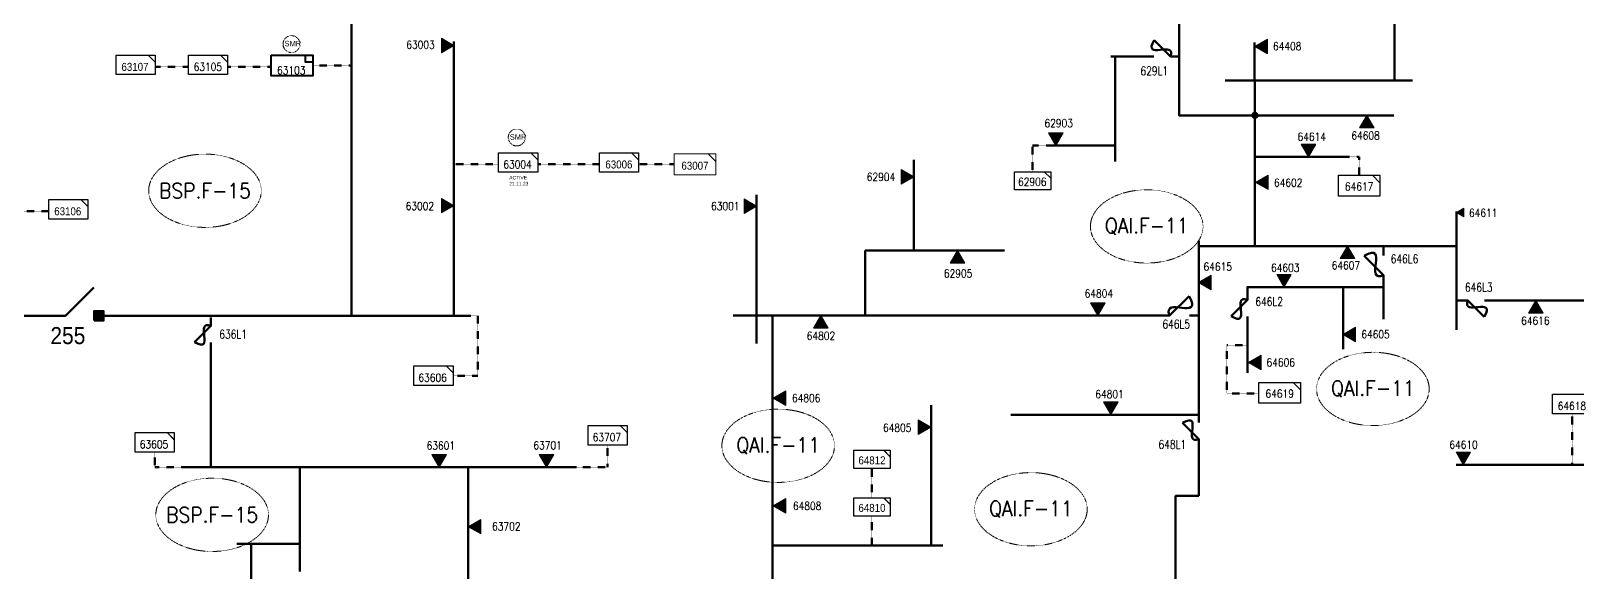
# Model space of a CAD drawing. Header units: metres. Extents: x 65984 to 144644, y -19036 to 23726.
# Drawn here: x 131934 to 132841, y 20364 to 20681 of the extents above; entities that cross this region are included whole.
import ezdxf
from ezdxf.enums import TextEntityAlignment as Align

# ---------------------------------------------------------------- set-up
doc = ezdxf.new("R2010")
doc.units = ezdxf.units.M
doc.header["$MEASUREMENT"] = 0
doc.linetypes.add('DGN Style 3', pattern=[0.013877, 0, -0.013877])
doc.layers.get('0').update_dxf_attribs({"color": 95, "lineweight": 40})
for name, color, linetype, lineweight in [('ABS', 7, 'Continuous', 40), ('ABS NUMBER', 112, 'Continuous', 30), ('d_tf', 1, 'Continuous', 40), ('d_tf no', 6, 'Continuous', 40), ('d_ug cable', 95, 'Continuous', 40), ('d_village name', 7, 'Continuous', 40), ('fedr no', 95, 'Continuous', 40), ('O H MAIN FEEDER', 4, 'Continuous', 100)]:
    doc.layers.add(name, color=color, linetype=linetype, lineweight=lineweight)
doc.styles.add('NASKHF', font='naskhf.shx', dxfattribs={"height": 8})
doc.styles.add('Style-Arial', font='arial.ttf')
doc.styles.add('Style-msdefault', font='msdefault.shx')
doc.styles.add('Style-STANDARD', font='STANDARD.shx')

# ---------------------------------------------------------------- blocks, each defined once
blk = doc.blocks.new('TRANS_2_1')
at = {"color": 0, "linetype": 'Continuous', "lineweight": 0, "ltscale": 500, "flags": 128}
blk.add_lwpolyline([(8668600, 4991700), (8668600, -5008300), (9500, -8300)], close=True, dxfattribs=at)
at = {"color": 0, "linetype": 'Continuous', "lineweight": 0, "ltscale": 500}
blk.add_solid([(8668600, 4991700), (8668600, -5008300), (9500, -8300)], dxfattribs=at)
blk = doc.blocks.new('FUSE01_1')
at = {"color": 0, "linetype": 'ByBlock', "lineweight": -2, "ltscale": 500}
blk.add_line((0, -8575), (0, -11275), dxfattribs=at)
at = {"color": 0, "linetype": 'ByBlock', "lineweight": -2, "ltscale": 500, "flags": 128}
blk.add_lwpolyline([(0, 25), (0, -2875), (-5600, -8475)], dxfattribs=at)
at = {"color": 0, "linetype": 'ByBlock', "lineweight": -2, "ltscale": 500}
blk.add_open_spline([(-5600, -8475), (1700, -12675), (-5800, -675), (0, -2875)], degree=3, dxfattribs=at)
blk = doc.blocks.new('TF3_3_1')
at = {"layer": 'd_village name', "color": 0, "linetype": 'Continuous', "lineweight": -2, "ltscale": 500}
for p, q in [((5650, 4500), (9150, 4500)), ((9150, 4500), (9150, 1000))]:
    blk.add_line(p, q, dxfattribs=at)
at = {"layer": 'd_village name', "color": 0, "linetype": 'Continuous', "lineweight": -2, "ltscale": 500, "flags": 128}
blk.add_lwpolyline([(9150, 1000), (5650, 1000), (5650, 4500)], dxfattribs=at)
at = {"layer": 'd_village name', "color": 0, "linetype": 'Continuous', "lineweight": -2, "ltscale": 500}
blk.add_3dface([(-10850, 4500), (9150, 4500), (9150, -5500), (-10850, -5500)], dxfattribs=at)
blk = doc.blocks.new('EPP_1_1')
at = {"linetype": 'ByBlock', "lineweight": -2, "ltscale": 500}
blk.add_hatch(color=0, dxfattribs=at).paths.add_polyline_path([(-12, 2500010, 1), (-12, -2499990, 1)])
blk = doc.blocks.new('TF_1_1')
at = {"layer": 'd_village name', "color": 0, "linetype": 'Continuous', "lineweight": 30, "ltscale": 500}
blk.add_line((3150, 2475), (4950, 675), dxfattribs=at)
blk.add_3dface([(-5050, 2475), (4950, 2475), (4950, -2525), (-5050, -2525)], dxfattribs=at)
blk = doc.blocks.new('ABS2_1_1')
at = {"color": 0, "linetype": 'ByBlock', "lineweight": -2, "ltscale": 500}
for q in [(-29900, 43500), (0, 0)]:
    blk.add_line((0, 13600), q, dxfattribs=at)
at = {"color": 0, "linetype": 'ByBlock', "lineweight": -2, "ltscale": 500, "flags": 128}
for points in [[(5000, 43600), (-5000, 43600), (-5000, 53600), (5000, 53600)], [(3791, 49653), (3791, 49653), (3791, 49653)]]:
    blk.add_lwpolyline(points, close=True, dxfattribs=at)
at = {"color": 0, "linetype": 'ByBlock', "lineweight": -2, "ltscale": 500}
for points in [[(5000, 43600), (-5000, 43600), (5000, 53600), (-5000, 53600)], [(3791, 49653), (3791, 49653), (3791, 49653)]]:
    blk.add_solid(points, dxfattribs=at)
blk = doc.blocks.new('TF_1_4')
at = {"color": 0, "linetype": 'ByBlock', "lineweight": -2, "ltscale": 500}
blk.add_line((3150, 2475), (4950, 675), dxfattribs=at)
blk.add_3dface([(-5050, 2475), (4950, 2475), (4950, -2525), (-5050, -2525)], dxfattribs=at)
blk = doc.blocks.new('*U2216')
at = {"color": 251, "linetype": 'Continuous', "lineweight": 0, "flags": 128}
blk.add_lwpolyline([(18.3, 14.3), (28.6, 14.3), (28.6, 4)], close=True, dxfattribs=at)
at = {"color": 251, "linetype": 'Continuous', "lineweight": 30, "ltscale": 0.585929, "xscale": 0.005720000000000002, "yscale": 0.005720000000000002, "zscale": 0.006084002084081081}
blk.add_blockref('TF_1_1', (0.3, 0.2), dxfattribs=at)
blk = doc.blocks.new('*U2238')
at = {"color": 214, "linetype": 'Continuous', "lineweight": 0, "ltscale": 0.601689, "flags": 128}
blk.add_lwpolyline([(25.7, 3.7), (16.4, 12.8), (25.7, 12.8)], close=True, dxfattribs=at)
at = {"color": 214, "linetype": 'Continuous', "lineweight": 30, "ltscale": 0.560388, "xscale": 0.005131051796615937, "yscale": 0.005131051796615937, "zscale": 0.005848276030993896}
blk.add_blockref('TF_1_1', (0.3, 0.1), dxfattribs=at)
blk = doc.blocks.new('*U2336')
at = {"color": 2, "linetype": 'Continuous', "lineweight": 0, "flags": 128}
blk.add_lwpolyline([(18.3, 14.3), (28.6, 14.3), (28.6, 4)], close=True, dxfattribs=at)
at = {"color": 2, "linetype": 'Continuous', "lineweight": 30, "ltscale": 0.585929, "xscale": 0.005720000000000002, "yscale": 0.005720000000000002, "zscale": 0.006084002084081081}
blk.add_blockref('TF_1_1', (0.3, 0.2), dxfattribs=at)
blk = doc.blocks.new('*U2350')
at = {"color": 214, "linetype": 'Continuous', "lineweight": 0, "flags": 128}
blk.add_lwpolyline([(18.3, 14.3), (28.6, 14.3), (28.6, 4)], close=True, dxfattribs=at)
at = {"color": 214, "linetype": 'Continuous', "lineweight": 30, "ltscale": 0.585929, "xscale": 0.005720000000000002, "yscale": 0.005720000000000002, "zscale": 0.006084002084081081}
blk.add_blockref('TF_1_1', (0.3, 0.2), dxfattribs=at)

msp = doc.modelspace()

# ---------------------------------------------------------------- linework, layer by layer
at = {"color": 251, "linetype": 'Continuous', "lineweight": 100, "ltscale": 0.426762}
for p, q in [((132181.98, 20675.31), (132181.98, 20514.15)), ((132121.9, 20514.15), (132189.17, 20514.15)), ((132039.45, 20425.35), (132253.74, 20425.35)), ((132091.6, 20425.35), (132091.6, 20364.01)), ((132091.6, 20380.33), (132054.56, 20380.33))]:
    msp.add_line(p, q, dxfattribs=at)
at = {"color": 214, "linetype": 'Continuous', "lineweight": 100, "ltscale": 0.426762}
for p, q in [((132651.52, 20652.35), (132651.52, 20674.55)), ((132587.89, 20666.47), (132567.29, 20666.47)), ((132569.83, 20666.47), (132569.83, 20604.76)), ((132607.17, 20666.47), (132604.01, 20666.47)), ((132744.19, 20652.35), (132634.25, 20652.35)), ((132651.58, 20652.35), (132651.58, 20555.03)), ((132569.83, 20614.15), (132529.97, 20614.15)), ((132651.59, 20607.49), (132706.26, 20607.49)), ((132359.48, 20498), (132359.48, 20585.13)), ((132769.88, 20575.47), (132769.88, 20505.96)), ((132618.82, 20558.19), (132618.82, 20456.11)), ((132423.17, 20552.48), (132423.17, 20514.67)), ((132618.82, 20555.17), (132727.19, 20555.17)), ((132727.19, 20555.17), (132769.88, 20555.17)), ((132703.36, 20531.07), (132703.36, 20494.58)), ((132727.19, 20537.02), (132727.19, 20512.32)), ((132769.88, 20523.11), (132774.36, 20523.11)), ((132788.22, 20523.11), (132861.23, 20523.11)), ((132595.67, 20514.33), (132345.68, 20514.33)), ((132368.68, 20514.33), (132368.68, 20324.43)), ((132461.8, 20379.45), (132461.8, 20461.69)), ((132508.64, 20456.11), (132618.82, 20456.11)), ((132618.82, 20438.92), (132618.82, 20408.44)), ((132937.05, 20426.7), (132769.64, 20426.7)), ((132368.68, 20379.45), (132468.6, 20379.45))]:
    msp.add_line(p, q, dxfattribs=at)
at = {"color": 251, "linetype": 'DGN Style 3', "lineweight": 140}
for p, q in [((132026.26, 20660.43), (132006.73, 20660.43)), ((132074.71, 20660.43), (132049.21, 20660.43)), ((132099.11, 20661.17), (132121.9, 20661.17)), ((132208.16, 20603.14), (132181.98, 20603.14)), ((132267.31, 20603.14), (132231.11, 20603.14)), ((132311.07, 20603.14), (132290.26, 20603.14)), ((131944.37, 20575.64), (131928.21, 20575.65))]:
    msp.add_line(p, q, dxfattribs=at)
at = {"color": 214, "linetype": 'DGN Style 3', "lineweight": 140}
for p, q in [((132635.31, 20497), (132647.31, 20497)), ((132635.31, 20468.94), (132635.31, 20497)), ((132654.05, 20468.67), (132635.31, 20468.68)), ((132837.74, 20456.69), (132837.74, 20426.7))]:
    msp.add_line(p, q, dxfattribs=at)
at = {"color": 214, "linetype": 'Continuous', "lineweight": 100, "ltscale": 0.426762, "flags": 128}
for points in [[(132733.48, 20889.25), (132733.48, 20652.35)], [(132733.23, 20631.86), (132607.17, 20631.86), (132607.17, 20743.84)], [(132451.64, 20552.48), (132451.64, 20605.73)], [(132423.17, 20552.48), (132504.77, 20552.48)], [(132727.19, 20531.07), (132647.31, 20531.07), (132647.31, 20527.34)], [(132647.31, 20510.49), (132647.31, 20480.7)], [(132618.82, 20408.44), (132605.2, 20408.44), (132605.2, 20168.35)]]:
    msp.add_lwpolyline(points, dxfattribs=at)
at = {"color": 214, "linetype": 'DGN Style 3', "lineweight": 140, "flags": 128}
msp.add_lwpolyline([(132706.26, 20607.49), (132712.83, 20607.49), (132712.83, 20596.72)], dxfattribs=at)
at = {"color": 251, "linetype": 'Continuous', "lineweight": 100, "ltscale": 0.426762, "flags": 128}
for points in [[(132039.45, 20513.22), (132039.45, 20509.93)], [(132039.45, 20496.32), (132039.45, 20425.35), (132024.88, 20425.35)], [(132190.22, 20425.35), (132190.22, 20278.03), (132180.4, 20278.03)], [(132063.09, 20380.33), (132063.09, 20262.45), (132068.76, 20262.45)]]:
    msp.add_lwpolyline(points, dxfattribs=at)
at = {"color": 251, "linetype": 'DGN Style 3', "lineweight": 140, "flags": 128}
for points in [[(132181.44, 20479.03), (132195.99, 20479.03), (132195.99, 20514.15), (132189.17, 20514.15)], [(132253.74, 20425.35), (132272.09, 20425.35), (132272.09, 20438.34)], [(132024.88, 20425.35), (132006.45, 20425.35), (132006.45, 20434.13)]]:
    msp.add_lwpolyline(points, dxfattribs=at)
at = {"layer": 'd_ug cable', "color": 214, "linetype": 'DGN Style 3', "lineweight": 100, "flags": 128}
for points in [[(132529.97, 20614.15), (132521.33, 20614.15), (132521.33, 20598.77)], [(132427.11, 20424.57), (132427.11, 20407.36)], [(132427.11, 20396.66), (132427.11, 20379.45)]]:
    msp.add_lwpolyline(points, dxfattribs=at)
at = {"layer": 'd_ug cable', "color": 2, "linetype": 'DGN Style 3', "lineweight": 13}
for centre in [(132086.69, 20673.69), (132218.79, 20618.89)]:
    msp.add_circle(centre, 4.97, dxfattribs=at)
at = {"layer": 'fedr no', "color": 82, "linetype": 'DGN Style 3', "lineweight": 13, "true_color": 0x1dc70e}
for centre in [(132035.95, 20587.6), (132588.25, 20566.67), (132720.87, 20471.27), (132372.11, 20437.9), (132520.32, 20400.65), (132040.15, 20397.36)]:
    msp.add_ellipse(centre, major_axis=(33.02, 0), ratio=0.651175, dxfattribs=at)
at = {"layer": 'O H MAIN FEEDER', "color": 251, "lineweight": 211, "ltscale": 0.426762, "flags": 128}
for points in [[(131976.45, 20514.15), (132121.9, 20514.15), (132121.9, 20875.05)], [(131891.23, 20514.15), (131947.39, 20514.15)]]:
    msp.add_lwpolyline(points, dxfattribs=at)

# ---------------------------------------------------------------- block references
at = {"color": 214, "linetype": 'Continuous', "lineweight": 106, "ltscale": 0.426762}
for p, xscale, yscale, zscale, rotation in [((132607.07, 20666.47), 0.001707049066626284, 0.001707049066626284, 0.001707049066626284, 270), ((132595.72, 20514.33), 0.00204845887995154, -0.00204845887995154, 0.00204845887995154, 270.0000000000001)]:
    msp.add_blockref('FUSE01_1', p, dxfattribs=dict(at, xscale=xscale, yscale=yscale, zscale=zscale, rotation=rotation))
at = {"color": 251, "linetype": 'Continuous', "lineweight": 0}
for name, p, xscale, yscale, zscale in [('*U2216', (131995.25, 20661.49), 0.4012293440304244, 0.4012293440304244, 0.4012293440304244), ('*U2216', (132037.74, 20661.49), 0.4012293440304244, 0.4012293440304244, 0.4012293440304244), ('*U2216', (132278.78, 20604.19), 0.4012293440304244, 0.4012293440304244, 0.4012293440304244), ('TF_1_4', (132323.4, 20603.2), 0.002441080165275587, 0.002441080165275587, 0.002441080165275587), ('*U2216', (131955.84, 20576.69), 0.4012293440304244, 0.4012293440304244, 0.4012293440304244), ('*U2216', (132169.96, 20479.02), 0.4012293440304244, 0.4012293440304244, 0.4012293440304244), ('*U2216', (132272.08, 20444.07), 0.4012293440304244, 0.4012293440304244, 0.4012293440304244), ('*U2216', (132006.45, 20439.87), 0.4012293440304244, 0.4012293440304244, 0.4012293440304244)]:
    msp.add_blockref(name, p, dxfattribs=dict(at, xscale=xscale, yscale=yscale, zscale=zscale))
at = {"color": 2, "linetype": 'Continuous', "lineweight": 40, "ltscale": 0.61027, "xscale": 0.001220227624376638, "yscale": 0.001220227624376638, "zscale": 0.001220227624376638, "rotation": 359.9999999999999}
msp.add_blockref('TF3_3_1', (132087.95, 20661.78), dxfattribs=at)
at = {"color": 214, "linetype": 'Continuous', "lineweight": 53, "ltscale": 0.426762, "xscale": 8.535245333131417e-07, "yscale": 8.535245333131417e-07, "zscale": 8.535245333131417e-07}
msp.add_blockref('EPP_1_1', (132651.67, 20631.86), dxfattribs=at)
at = {"color": 2, "linetype": 'Continuous', "lineweight": 0, "xscale": 0.4012293440304244, "yscale": 0.4012293440304244, "zscale": 0.4012293440304244}
msp.add_blockref('*U2336', (132219.63, 20604.19), dxfattribs=at)
at = {"color": 214, "linetype": 'Continuous', "lineweight": 30, "ltscale": 0.560388, "xscale": 0.417401667147495, "yscale": 0.417401667147495, "zscale": 0.417401667147495}
for p in [(132521.32, 20593.43), (132427.11, 20429.94), (132427.11, 20402.02)]:
    msp.add_blockref('*U2238', p, dxfattribs=at)
at = {"color": 214, "linetype": 'Continuous', "lineweight": 30, "ltscale": 0.61027, "xscale": 0.002441080165275587, "yscale": 0.002441080165275587, "zscale": 0.002441080165275587}
for p in [(132712.96, 20590.67), (132666.38, 20469.1)]:
    msp.add_blockref('TF_1_1', p, dxfattribs=at)
at = {"color": 214, "linetype": 'Continuous', "lineweight": 106, "ltscale": 0.426762}
for p, xscale, yscale, zscale in [((132727.19, 20532.07), 0.00204845887995154, -0.00204845887995154, 0.00204845887995154), ((132647.31, 20528.43), 0.001707049066626284, 0.001707049066626284, 0.001707049066626284)]:
    msp.add_blockref('FUSE01_1', p, dxfattribs=dict(at, xscale=xscale, yscale=yscale, zscale=zscale))
at = {"color": 214, "linetype": 'Continuous', "lineweight": 80, "ltscale": 0.426762, "xscale": 0.001707049066626284, "yscale": 0.001707049066626284, "zscale": 0.001707049066626284, "rotation": 90}
msp.add_blockref('FUSE01_1', (132771.73, 20523.16), dxfattribs=at)
at = {"color": 251, "linetype": 'Continuous', "lineweight": 106, "ltscale": 0.426762, "xscale": 0.001707049066626284, "yscale": 0.001707049066626284, "zscale": 0.001707049066626284}
msp.add_blockref('FUSE01_1', (132039.38, 20513.22), dxfattribs=at)
at = {"color": 214, "linetype": 'Continuous', "lineweight": 0, "xscale": 0.4012293440304244, "yscale": 0.4012293440304244, "zscale": 0.4012293440304244}
msp.add_blockref('*U2350', (132837.73, 20462.42), dxfattribs=at)
at = {"color": 214, "linetype": 'Continuous', "lineweight": 100, "ltscale": 0.426762, "xscale": 0.001707049066626284, "yscale": -0.001707049066626284, "zscale": 0.001707049066626284}
msp.add_blockref('FUSE01_1', (132618.82, 20436.87), dxfattribs=at)
at = {"layer": 'ABS', "color": 7, "linetype": 'Continuous', "lineweight": 211, "ltscale": 0.829472, "xscale": 0.000555747191877611, "yscale": 0.000555747191877611, "zscale": 0.0003680335276451397, "rotation": 269.9999999999996}
msp.add_blockref('ABS2_1_1', (131946.66, 20514.15), dxfattribs=at)
at = {"layer": 'd_tf', "color": 251, "linetype": 'Continuous', "lineweight": 0, "ltscale": 0.426762, "xscale": 8.535245333131417e-07, "yscale": 8.535245333131417e-07, "zscale": 8.535245333131417e-07}
for p, rotation in [((132181.98, 20672.87), 180), ((132181.98, 20578.84), 180), ((132173.31, 20425.35), 89.99999999999993), ((132236.26, 20425.35), 89.99999999999993)]:
    msp.add_blockref('TRANS_2_1', p, dxfattribs=dict(at, rotation=rotation))
at = {"layer": 'd_tf', "color": 214, "linetype": 'Continuous', "lineweight": 0, "ltscale": 0.426762}
for p, xscale, yscale, zscale in [((132651.68, 20672.29), 8.535245333131417e-07, 8.535245333131417e-07, 8.535245333131417e-07), ((132769.86, 20574.91), 5.121147199878849e-07, 5.121147199878849e-07, 5.121147199878849e-07), ((132369.22, 20465.83), 8.535245333131417e-07, 8.535245333131417e-07, 8.535245333131417e-07), ((132369.22, 20402.61), 8.535245333131417e-07, 8.535245333131417e-07, 8.535245333131417e-07)]:
    msp.add_blockref('TRANS_2_1', p, dxfattribs=dict(at, xscale=xscale, yscale=yscale, zscale=zscale))
for p, xscale, yscale, zscale, rotation in [((132717.33, 20631.86), 8.535245333131417e-07, 8.535245333131417e-07, 8.535245333131417e-07, 270), ((132534.87, 20614.15), 8.535245333131417e-07, 8.535245333131417e-07, 8.535245333131417e-07, 90), ((132534.75, 20614.15), 5.121147199878849e-07, 5.121147199878849e-07, 5.121147199878849e-07, 90), ((132683.13, 20607.49), 8.535245333131417e-07, 8.535245333131417e-07, 8.535245333131417e-07, 89.99999999999999), ((132451.64, 20595.83), 8.535245333131417e-07, 8.535245333131417e-07, 8.535245333131417e-07, 180), ((132652.06, 20592.55), 8.535245333131417e-07, 8.535245333131417e-07, 8.535245333131417e-07, 359.9999999999999), ((132359.48, 20578.57), 8.535245333131417e-07, 8.535245333131417e-07, 8.535245333131417e-07, 180), ((132477.28, 20552.49), 8.535245333131417e-07, 8.535245333131417e-07, 8.535245333131417e-07, 270.0000000000002), ((132705.96, 20555.17), 8.535245333131417e-07, 8.535245333131417e-07, 8.535245333131417e-07, 270), ((132668.71, 20531.06), 8.535245333131417e-07, 8.535245333131417e-07, 8.535245333131417e-07, 89.99999999999999), ((132618.6, 20533.75), 8.535245333131417e-07, 8.535245333131417e-07, 8.535245333131417e-07, 359.9999999999999), ((132559.61, 20514.41), 8.535245333131417e-07, 8.535245333131417e-07, 8.535245333131417e-07, 89.99999999999997), ((132816.45, 20523.13), 8.535245333131417e-07, 8.535245333131417e-07, 8.535245333131417e-07, 270), ((132397.16, 20514.33), 8.535245333131417e-07, 8.535245333131417e-07, 8.535245333131417e-07, 270.0000000000002), ((132703.36, 20503.23), 8.535245333131417e-07, 8.535245333131417e-07, 8.535245333131417e-07, 359.9999999999999), ((132648.01, 20486.81), 8.535245333131417e-07, 8.535245333131417e-07, 8.535245333131417e-07, 359.9999999999999), ((132567.14, 20456.21), 8.535245333131417e-07, 8.535245333131417e-07, 8.535245333131417e-07, 89.99999999999997), ((132461.57, 20448.82), 8.535245333131417e-07, 8.535245333131417e-07, 8.535245333131417e-07, 180.0000000000009), ((132773.9, 20426.71), 8.535245333131417e-07, 8.535245333131417e-07, 8.535245333131417e-07, 90)]:
    msp.add_blockref('TRANS_2_1', p, dxfattribs=dict(at, xscale=xscale, yscale=yscale, zscale=zscale, rotation=rotation))
at = {"layer": 'd_tf', "color": 251, "linetype": 'Continuous', "lineweight": 0, "ltscale": 0.426762, "xscale": 8.535245333131417e-07, "yscale": 8.535245333131417e-07, "zscale": 8.535245333131417e-07}
msp.add_blockref('TRANS_2_1', (132190.3, 20390.4), dxfattribs=at)

# ---------------------------------------------------------------- texts
at = {"color": 214, "linetype": 'Continuous', "lineweight": 80, "style": 'Style-STANDARD', "width": 0.833333}
for s, p in [('629L1', (132592.67, 20657.94)), ('646L6', (132739.41, 20547.63)), ('646L3', (132782.95, 20530.93)), ('646L2', (132660.04, 20522.52)), ('646L5', (132605.55, 20509.32)), ('648L1', (132603.24, 20438.71))]:
    msp.add_text(s, height=5.121, dxfattribs=at).set_placement(p, align=Align.MIDDLE_CENTER)
at = {"color": 251, "linetype": 'Continuous', "lineweight": 80, "style": 'Style-STANDARD', "width": 0.833333}
msp.add_text('636L1', height=5.121, dxfattribs=at).set_placement((132052.45, 20503.38), align=Align.MIDDLE_CENTER)
at = {"layer": 'ABS NUMBER', "color": 7, "lineweight": 140, "style": 'Style-Arial', "width": 0.88}
msp.add_text('255', height=10, dxfattribs=at).set_placement((131955.54, 20502.58), align=Align.MIDDLE_CENTER)
at = {"layer": 'd_tf no', "color": 1, "linetype": 'Continuous', "lineweight": 40, "style": 'Style-msdefault', "width": 0.945946}
for p in [(132082.58, 20675.6), (132214.68, 20620.8)]:
    msp.add_text('SMR', height=3.216, dxfattribs=at).set_placement(p, align=Align.TOP_LEFT)
at = {"layer": 'd_tf no', "color": 251, "linetype": 'Continuous', "lineweight": 40, "width": 0.909091}
for s, style, p in [('63003', 'Style-STANDARD', (132162.34, 20673.32)), ('63107', 'Style-msdefault', (131994.89, 20660.35)), ('63105', 'Style-STANDARD', (132037.61, 20660.35)), ('63006', 'Style-msdefault', (132278.7, 20603.05)), ('63007', 'Style-msdefault', (132323.29, 20602.32)), ('63106', 'Style-msdefault', (131955.48, 20575.56)), ('63002', 'Style-STANDARD', (132161.98, 20578.65)), ('63606', 'Style-STANDARD', (132169.46, 20477.88)), ('63605', 'Style-STANDARD', (132006.05, 20438.73)), ('63601', 'Style-STANDARD', (132174.26, 20438.02)), ('63701', 'Style-STANDARD', (132236.9, 20438.16)), ('63707', 'Style-STANDARD', (132271.63, 20442.93)), ('63702', 'Style-STANDARD', (132212.67, 20390.54))]:
    msp.add_text(s, height=4.694, dxfattribs=dict(at, style=style)).set_placement(p, align=Align.MIDDLE_CENTER)
at = {"layer": 'd_tf no', "color": 214, "linetype": 'Continuous', "lineweight": 40, "width": 0.909091}
for s, style, p in [('64408', 'Style-STANDARD', (132670.63, 20672.45)), ('62903', 'Style-STANDARD', (132536.61, 20627.27)), ('64614', 'Style-STANDARD', (132685.02, 20619.28)), ('64608', 'Style-STANDARD', (132716.61, 20619.98)), ('62904', 'Style-STANDARD', (132432.4, 20595.73)), ('62906', 'Style-STANDARD', (132521.13, 20592.84)), ('64602', 'Style-STANDARD', (132671.22, 20592.33)), ('64617', 'Style-STANDARD', (132712.8, 20590.07)), ('63001', 'Style-STANDARD', (132341.1, 20578.6)), ('64611', 'Style-STANDARD', (132785.54, 20574.63)), ('62905', 'Style-STANDARD', (132477.63, 20539.06)), ('64615', 'Style-STANDARD', (132629.88, 20543.07)), ('64603', 'Style-STANDARD', (132669.5, 20542.39)), ('64607', 'Style-STANDARD', (132705.07, 20543.81)), ('64804', 'Style-STANDARD', (132560.15, 20527.28)), ('64616', 'Style-STANDARD', (132816.16, 20511.33)), ('64802', 'Style-STANDARD', (132397.2, 20502.43)), ('64605', 'Style-STANDARD', (132722.46, 20503.35)), ('64606', 'Style-STANDARD', (132666.82, 20486.81)), ('64806', 'Style-STANDARD', (132388.53, 20465.91)), ('64801', 'Style-STANDARD', (132566.44, 20468.19)), ('64619', 'Style-STANDARD', (132666.22, 20468.5)), ('64618', 'Style-STANDARD', (132837.59, 20461.28)), ('64805', 'Style-STANDARD', (132441.93, 20448.45)), ('64610', 'Style-STANDARD', (132774.06, 20438.53)), ('64812', 'Style-msdefault', (132427.1, 20429.35)), ('64808', 'Style-STANDARD', (132389.08, 20402.63)), ('64810', 'Style-msdefault', (132427.1, 20401.43))]:
    msp.add_text(s, height=4.694, dxfattribs=dict(at, style=style)).set_placement(p, align=Align.MIDDLE_CENTER)
at = {"layer": 'd_tf no', "color": 2, "linetype": 'Continuous', "lineweight": 40, "style": 'Style-STANDARD', "width": 0.909091}
msp.add_text('63004', height=4.694, dxfattribs=at).set_placement((132219.28, 20603.05), align=Align.MIDDLE_CENTER)
at = {"layer": 'd_tf no', "color": 2, "linetype": 'Continuous', "lineweight": 40, "insert": (132086.57, 20655.11), "char_height": 5.0587, "attachment_point": 5, "line_spacing_factor": 0.812622, "style": 'Style-STANDARD'}
msp.add_mtext('\\H0.927974x;\\W0.909091;63103\\P\\P', dxfattribs=at)
at = {"layer": 'd_tf no', "color": 121, "linetype": 'Continuous', "lineweight": 40, "insert": (132214.4, 20596.32), "char_height": 2.0916, "attachment_point": 1, "style": 'NASKHF'}
msp.add_mtext('\\Fmsdefault;\\H1x;\\W0.945946;ACTIVE\\P21.11.23', dxfattribs=at)
at = {"layer": 'fedr no', "color": 6, "linetype": 'Continuous', "lineweight": 40, "char_height": 8.852, "attachment_point": 5, "style": 'Style-STANDARD'}
for s, insert in [('BSP.F-15\\P', (132035.95, 20587.6)), ('QAI.F-11', (132588.25, 20566.67)), ('QAI.F-11', (132720.87, 20471.27)), ('QAI.F-11', (132372.11, 20437.9)), ('QAI.F-11', (132520.32, 20400.65)), ('BSP.F-15\\P', (132040.15, 20397.36))]:
    msp.add_mtext(s, dxfattribs=dict(at, insert=insert))

doc.saveas('drawing.dxf')
